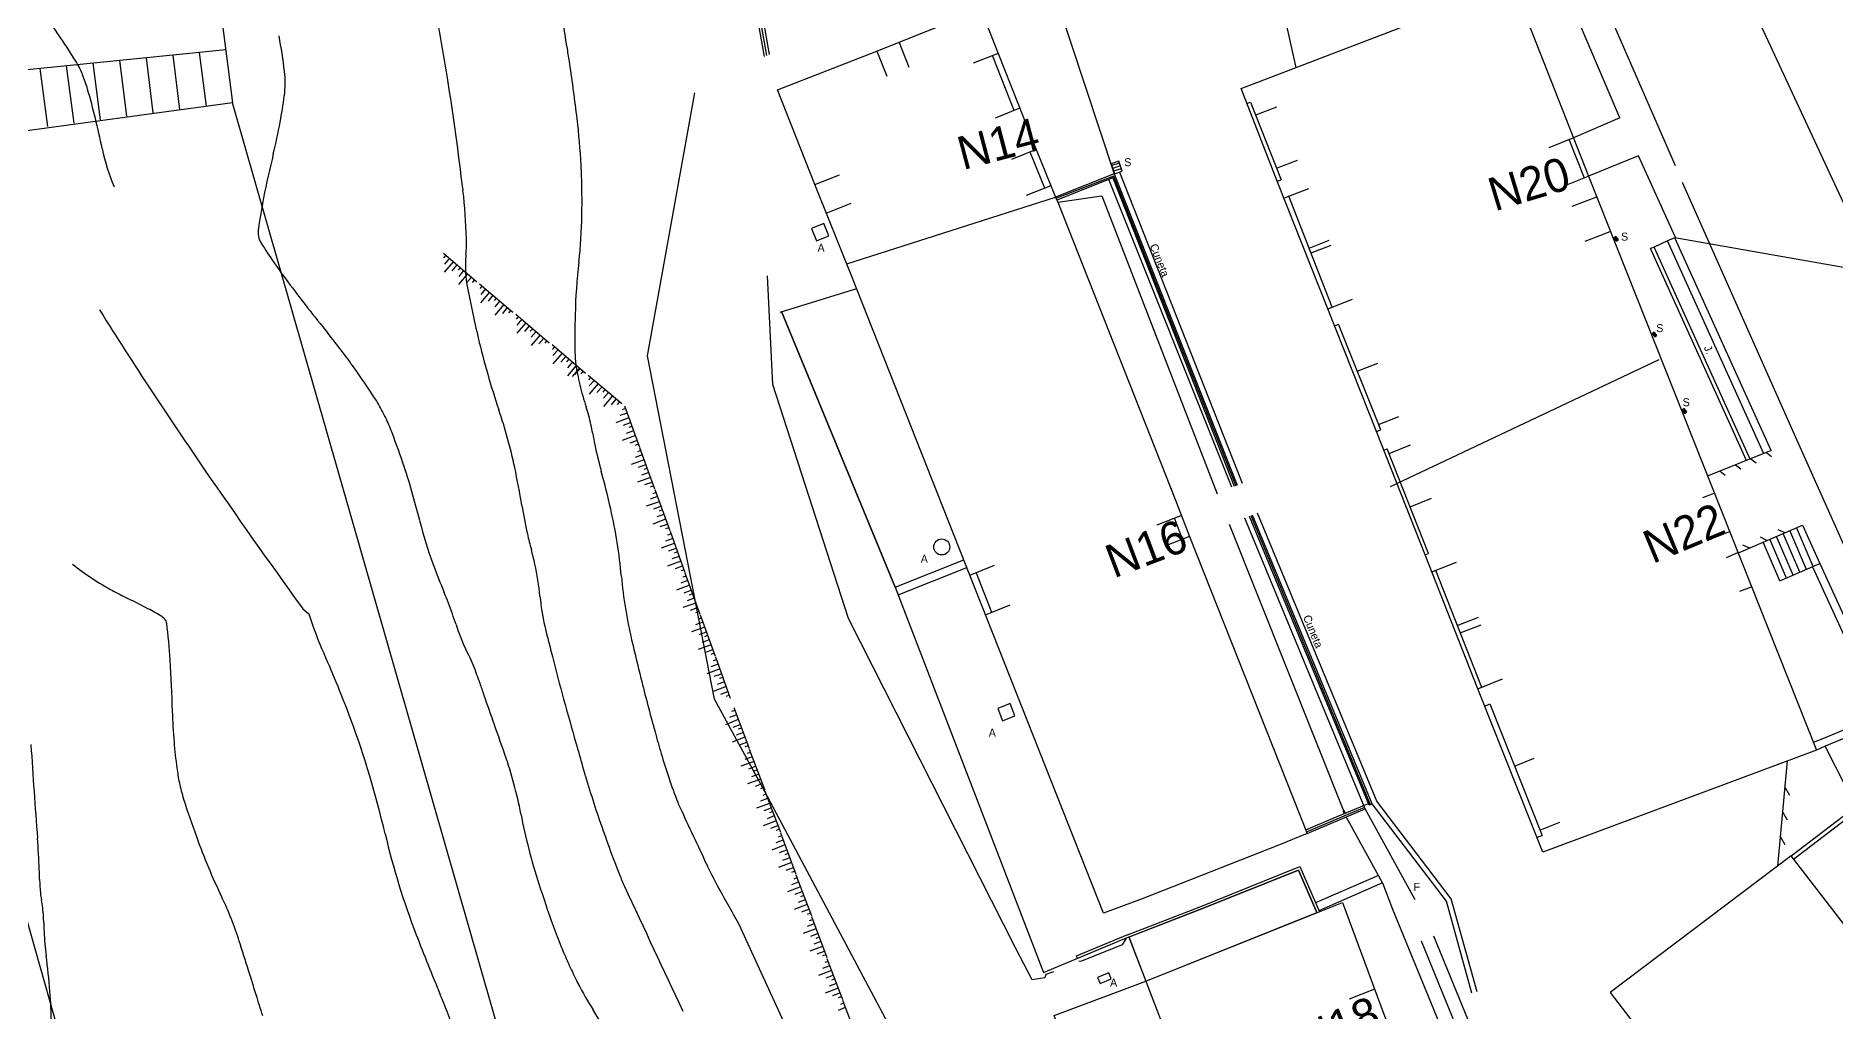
# Model space of a CAD drawing. Extents: x 0 to 560514, y 0 to 4788038.
# Drawn here: x 560130.7 to 560198.2, y 4787918.3 to 4787954.9 of the extents above; entities that cross this region are included whole.
import ezdxf

# ---------------------------------------------------------------- set-up
doc = ezdxf.new("R2010")
doc.units = 0
doc.layers.add('Nivel 7', color=7, linetype='Continuous')

msp = doc.modelspace()

# ---------------------------------------------------------------- linework, layer by layer
at = {"layer": 'Nivel 7'}
for p, q in [((560158.02, 4787954.1), (560156.38, 4787963.32)), ((560158.11, 4787954.14), (560156.5, 4787963.25)), ((560158.21, 4787954.18), (560156.58, 4787963.36)), ((560193.41, 4787959.51), (560199.06, 4787947.37)), ((560168.25, 4787958.43), (560171.14, 4787949.7)), ((560177.01, 4787957.86), (560177.95, 4787953.69)), ((560188.73, 4787957.89), (560192.17, 4787950.01)), ((560190.1, 4787951.8), (560187.89, 4787956.97)), ((560137.67, 4787955.48), (560138.07, 4787952.37)), ((560137.82, 4787954.35), (560121.64, 4787952.73)), ((560163.07, 4787954.63), (560163.44, 4787953.7)), ((560131.84, 4787953.75), (560132.12, 4787951.6)), ((560132.84, 4787953.85), (560133.11, 4787951.73)), ((560133.84, 4787953.95), (560134.1, 4787951.86)), ((560134.83, 4787954.05), (560135.09, 4787951.99)), ((560135.83, 4787954.15), (560136.09, 4787952.11)), ((560136.82, 4787954.25), (560137.08, 4787952.24)), ((560162.24, 4787954.3), (560162.61, 4787953.37)), ((560166.78, 4787954.22), (560165.85, 4787953.85)), ((560167.39, 4787952.08), (560166.57, 4787954.14)), ((560130.85, 4787953.65), (560131.13, 4787951.48)), ((560138.07, 4787952.37), (560122.25, 4787950.22)), ((560149.7, 4787911.87), (560138.07, 4787952.37)), ((560153.63, 4787942.88), (560155.41, 4787952.74)), ((560176.11, 4787952.34), (560176.25, 4787952.39)), ((560176.25, 4787952.39), (560177.39, 4787949.48)), ((560167.6, 4787952.16), (560166.67, 4787951.79)), ((560176.44, 4787951.91), (560177.23, 4787952.22)), ((560190.1, 4787951.8), (560188.36, 4787951.05)), ((560188.36, 4787951.05), (560187.43, 4787950.68)), ((560188.77, 4787949.54), (560188.2, 4787950.99)), ((560168.21, 4787950.61), (560167.29, 4787950.24)), ((560168.53, 4787949.17), (560167.99, 4787950.52)), ((560190.79, 4787950.38), (560188.92, 4787949.61)), ((560192.18, 4787947.32), (560190.79, 4787950.38)), ((560122.25, 4787950.22), (560135.17, 4787904.81)), ((560159.91, 4787949.3), (560160.83, 4787949.67)), ((560171.14, 4787949.7), (560168.93, 4787948.83)), ((560171.11, 4787949.62), (560168.95, 4787948.78)), ((560171.303, 4787950.179), (560171.019, 4787950.084)), ((560171.019, 4787950.084), (560171.146, 4787949.705)), ((560171.327, 4787950.107), (560171.043, 4787950.012)), ((560171.363, 4787950.001), (560171.078, 4787949.906)), ((560171.11, 4787949.62), (560175.7, 4787938.01)), ((560171.398, 4787949.895), (560171.114, 4787949.8)), ((560171.14, 4787949.7), (560175.75, 4787938.03)), ((560171.146, 4787949.705), (560171.43, 4787949.8)), ((560171.43, 4787949.8), (560171.303, 4787950.179)), ((560171.33, 4787949.76), (560175.93, 4787938.11)), ((560177.22, 4787949.91), (560178.01, 4787950.21)), ((560168.76, 4787949.26), (560167.83, 4787948.89)), ((560171.08, 4787949.55), (560168.98, 4787948.72)), ((560175.55, 4787937.95), (560170.94, 4787949.49)), ((560171.08, 4787949.55), (560175.64, 4787937.99)), ((560177.25, 4787949.43), (560177.39, 4787949.48)), ((560177.68, 4787948.87), (560178.43, 4787949.16)), ((560188.93, 4787949.61), (560187.99, 4787949.24)), ((560196.74, 4787939.71), (560192.44, 4787949.38)), ((560160.34, 4787948.23), (560161.27, 4787948.6)), ((560161.11, 4787946.33), (560168.93, 4787948.83)), ((560169.02, 4787948.64), (560170.67, 4787948.88)), ((560170.67, 4787948.88), (560175, 4787937.7)), ((560177.49, 4787948.79), (560177.64, 4787948.85)), ((560189.22, 4787948.83), (560188.29, 4787948.48)), ((560160.248, 4787947.846), (560159.784, 4787947.658)), ((560159.784, 4787947.658), (560159.972, 4787947.194)), ((560160.436, 4787947.382), (560160.248, 4787947.846)), ((560159.972, 4787947.194), (560160.436, 4787947.382)), ((560178.44, 4787946.92), (560179.19, 4787947.22)), ((560178.52, 4787946.74), (560179.27, 4787947.03)), ((560189.72, 4787947.53), (560188.78, 4787947.17)), ((560189.948, 4787947.353), (560189.87, 4787947.29)), ((560189.87, 4787947.29), (560189.964, 4787947.173)), ((560189.894, 4787947.261), (560189.971, 4787947.324)), ((560189.92, 4787947.228), (560189.998, 4787947.291)), ((560189.946, 4787947.196), (560190.024, 4787947.259)), ((560190.042, 4787947.236), (560189.948, 4787947.353)), ((560189.964, 4787947.173), (560190.042, 4787947.236)), ((560191.38, 4787946.96), (560191.25, 4787946.9)), ((560191.88, 4787947.19), (560191.38, 4787946.96)), ((560194.98, 4787939.01), (560191.38, 4787946.96)), ((560192.16, 4787947.31), (560191.88, 4787947.19)), ((560195.49, 4787939.21), (560191.88, 4787947.19)), ((560195.77, 4787939.33), (560192.16, 4787947.31)), ((560199.81, 4787945.96), (560192.16, 4787947.31)), ((560145.98, 4787946.73), (560147.23, 4787945.66)), ((560146.07, 4787946.65), (560145.99, 4787946.55)), ((560146.35, 4787946.41), (560146.01, 4787946.02)), ((560146.21, 4787946.54), (560146.02, 4787946.32)), ((560146.31, 4787946.07), (560146.5, 4787946.29)), ((560194.84, 4787938.96), (560191.25, 4787946.9)), ((560146.61, 4787946.19), (560146.53, 4787946.09)), ((560146.89, 4787945.95), (560146.55, 4787945.56)), ((560146.74, 4787946.08), (560146.56, 4787945.86)), ((560146.85, 4787945.62), (560147.03, 4787945.83)), ((560147.15, 4787945.73), (560147.06, 4787945.63)), ((560147.34, 4787945.58), (560148.59, 4787944.52)), ((560158.33, 4787941.8), (560158.13, 4787945.88)), ((560147.43, 4787945.51), (560147.35, 4787945.41)), ((560147.71, 4787945.27), (560147.37, 4787944.87)), ((560147.56, 4787945.39), (560147.38, 4787945.18)), ((560147.67, 4787944.93), (560147.85, 4787945.15)), ((560147.97, 4787945.05), (560147.88, 4787944.95)), ((560148.1, 4787944.94), (560147.91, 4787944.72)), ((560158.61, 4787944.52), (560161.48, 4787945.4)), ((560179.14, 4787944.64), (560180.07, 4787945.01)), ((560148.25, 4787944.81), (560147.91, 4787944.41)), ((560148.21, 4787944.47), (560148.39, 4787944.69)), ((560148.51, 4787944.59), (560148.42, 4787944.49)), ((560148.7, 4787944.44), (560149.95, 4787943.37)), ((560148.79, 4787944.36), (560148.71, 4787944.26)), ((560148.92, 4787944.25), (560148.74, 4787944.03)), ((560162.92, 4787934.21), (560158.66, 4787944.54)), ((560158.66, 4787944.54), (560162.92, 4787934.21)), ((560149.07, 4787944.12), (560148.73, 4787943.73)), ((560149.03, 4787943.79), (560149.21, 4787944)), ((560149.33, 4787943.9), (560149.24, 4787943.81)), ((560149.46, 4787943.79), (560149.27, 4787943.58)), ((560149.61, 4787943.67), (560149.27, 4787943.27)), ((560179.39, 4787944.01), (560179.55, 4787944.07)), ((560181.13, 4787940.1), (560179.55, 4787944.07)), ((560191.388, 4787943.773), (560191.31, 4787943.71)), ((560191.31, 4787943.71), (560191.404, 4787943.593)), ((560191.334, 4787943.681), (560191.411, 4787943.744)), ((560191.36, 4787943.648), (560191.438, 4787943.711)), ((560191.386, 4787943.616), (560191.464, 4787943.679)), ((560191.482, 4787943.656), (560191.388, 4787943.773)), ((560191.404, 4787943.593), (560191.482, 4787943.656)), ((560149.56, 4787943.33), (560149.75, 4787943.54)), ((560149.86, 4787943.45), (560149.78, 4787943.35)), ((560150.06, 4787943.3), (560151.31, 4787942.23)), ((560150.15, 4787943.22), (560150.06, 4787943.12)), ((560150.28, 4787943.11), (560150.09, 4787942.89)), ((560150.43, 4787942.98), (560150.09, 4787942.58)), ((560156.15, 4787930.01), (560153.63, 4787942.88)), ((560150.39, 4787942.64), (560150.57, 4787942.86)), ((560150.68, 4787942.76), (560150.6, 4787942.66)), ((560150.82, 4787942.65), (560150.63, 4787942.43)), ((560150.96, 4787942.52), (560150.63, 4787942.13)), ((560150.82, 4787942.64), (560151.26, 4787942.26)), ((560150.82, 4787942.1), (560151.09, 4787942.41)), ((560150.92, 4787942.18), (560151.11, 4787942.4)), ((560151.22, 4787942.3), (560151.14, 4787942.2)), ((560180.25, 4787942.3), (560181.02, 4787942.61)), ((560191.56, 4787942.73), (560181.48, 4787937.97)), ((560151.41, 4787942.15), (560152.67, 4787941.09)), ((560151.51, 4787942.08), (560151.42, 4787941.98)), ((560151.64, 4787941.96), (560151.45, 4787941.75)), ((560151.79, 4787941.84), (560151.45, 4787941.44)), ((560151.74, 4787941.5), (560151.93, 4787941.72)), ((560152.04, 4787941.62), (560151.96, 4787941.52)), ((560161.17, 4787933.03), (560158.33, 4787941.8)), ((560152.32, 4787941.38), (560151.98, 4787940.98)), ((560152.17, 4787941.5), (560151.99, 4787941.29)), ((560152.28, 4787941.04), (560152.46, 4787941.26)), ((560152.58, 4787941.16), (560152.5, 4787941.06)), ((560152.81, 4787940.9), (560152.69, 4787940.85)), ((560152.77, 4787941.01), (560153.33, 4787939.46)), ((560192.508, 4787940.903), (560192.43, 4787940.84)), ((560192.454, 4787940.811), (560192.531, 4787940.874)), ((560192.602, 4787940.786), (560192.508, 4787940.903)), ((560152.94, 4787940.55), (560152.45, 4787940.37)), ((560152.87, 4787940.73), (560152.6, 4787940.64)), ((560152.74, 4787940.28), (560153, 4787940.38)), ((560153.05, 4787940.23), (560152.93, 4787940.19)), ((560181.05, 4787940.3), (560181.81, 4787940.61)), ((560192.43, 4787940.84), (560192.524, 4787940.723)), ((560192.48, 4787940.778), (560192.558, 4787940.841)), ((560192.506, 4787940.746), (560192.584, 4787940.809)), ((560192.524, 4787940.723), (560192.602, 4787940.786)), ((560153.18, 4787939.89), (560152.69, 4787939.71)), ((560153.11, 4787940.07), (560152.84, 4787939.97)), ((560152.98, 4787939.62), (560153.24, 4787939.71)), ((560153.29, 4787939.57), (560153.17, 4787939.52)), ((560180.97, 4787940.04), (560181.13, 4787940.1)), ((560181.44, 4787939.22), (560182.24, 4787939.54)), ((560200.03, 4787932.35), (560196.74, 4787939.71)), ((560153.51, 4787938.98), (560153.02, 4787938.81)), ((560153.44, 4787939.17), (560153.17, 4787939.07)), ((560153.38, 4787939.33), (560153.26, 4787939.28)), ((560153.34, 4787939.44), (560153.9, 4787937.89)), ((560181.24, 4787939.34), (560181.37, 4787939.39)), ((560182.92, 4787935.47), (560181.37, 4787939.39)), ((560195.77, 4787939.33), (560193.41, 4787938.38)), ((560195.01, 4787939.02), (560195.21, 4787938.87)), ((560195.59, 4787939.25), (560195.78, 4787939.1)), ((560153.75, 4787938.32), (560153.26, 4787938.14)), ((560153.3, 4787938.71), (560153.57, 4787938.81)), ((560153.68, 4787938.5), (560153.41, 4787938.4)), ((560153.62, 4787938.66), (560153.5, 4787938.62)), ((560193.86, 4787938.56), (560194.05, 4787938.41)), ((560194.43, 4787938.79), (560194.63, 4787938.64)), ((560153.54, 4787938.05), (560153.81, 4787938.14)), ((560153.86, 4787938), (560153.74, 4787937.96)), ((560154.01, 4787937.6), (560153.74, 4787937.5)), ((560153.95, 4787937.76), (560153.83, 4787937.71)), ((560153.91, 4787937.87), (560154.47, 4787936.33)), ((560182.23, 4787937.22), (560183.03, 4787937.54)), ((560193.66, 4787937.73), (560193.19, 4787937.55)), ((560154.07, 4787937.41), (560153.59, 4787937.24)), ((560153.87, 4787937.14), (560154.14, 4787937.24)), ((560154.25, 4787936.93), (560153.98, 4787936.84)), ((560154.19, 4787937.1), (560154.07, 4787937.05)), ((560173.66, 4787936.89), (560172.73, 4787936.53)), ((560180.7, 4787926.03), (560176.21, 4787936.86)), ((560180.75, 4787926.05), (560176.27, 4787936.88)), ((560180.81, 4787926.08), (560176.32, 4787936.91)), ((560180.98, 4787926.18), (560176.51, 4787936.98)), ((560154.31, 4787936.75), (560153.83, 4787936.57)), ((560154.11, 4787936.48), (560154.38, 4787936.57)), ((560154.43, 4787936.43), (560154.31, 4787936.39)), ((560154.52, 4787936.19), (560154.39, 4787936.15)), ((560154.48, 4787936.3), (560155.04, 4787934.76)), ((560173.7, 4787936), (560173.4, 4787936.79)), ((560179.78, 4787925.72), (560175.46, 4787936.55)), ((560180.54, 4787925.89), (560176.03, 4787936.79)), ((560194.23, 4787936.29), (560193.76, 4787936.11)), ((560194.54, 4787935.5), (560196.94, 4787936.53)), ((560196.02, 4787936.37), (560196.28, 4787936.25)), ((560196.85, 4787934.77), (560196.22, 4787936.22)), ((560197.1, 4787934.87), (560196.47, 4787936.33)), ((560197.35, 4787934.98), (560196.72, 4787936.44)), ((560196.94, 4787936.53), (560197.6, 4787935.09)), ((560154.64, 4787935.85), (560154.15, 4787935.67)), ((560154.58, 4787936.03), (560154.31, 4787935.93)), ((560154.44, 4787935.57), (560154.71, 4787935.67)), ((560154.76, 4787935.53), (560154.63, 4787935.48)), ((560173.96, 4787936.1), (560173.03, 4787935.74)), ((560182.79, 4787935.42), (560182.92, 4787935.47)), ((560194.51, 4787935.49), (560194.08, 4787935.31)), ((560194.7, 4787935.8), (560194.96, 4787935.68)), ((560195.36, 4787936.09), (560195.62, 4787935.96)), ((560196.09, 4787934.44), (560195.47, 4787935.9)), ((560196.34, 4787934.55), (560195.72, 4787936)), ((560196.59, 4787934.66), (560195.97, 4787936.11)), ((560154.88, 4787935.18), (560154.39, 4787935)), ((560154.82, 4787935.36), (560154.55, 4787935.27)), ((560154.68, 4787934.91), (560154.95, 4787935.01)), ((560155, 4787934.86), (560154.88, 4787934.82)), ((560162.92, 4787934.21), (560165.5, 4787935.23)), ((560163.03, 4787933.92), (560165.61, 4787934.94)), ((560165.72, 4787934.66), (560166.65, 4787935.03)), ((560183.04, 4787934.78), (560183.97, 4787935.15)), ((560183.18, 4787934.84), (560184.91, 4787930.46)), ((560196.09, 4787934.44), (560197.6, 4787935.09)), ((560197.32, 4787934.97), (560199.86, 4787929.42)), ((560197.6, 4787935.09), (560200.03, 4787929.77)), ((560155.21, 4787934.28), (560154.72, 4787934.1)), ((560155.14, 4787934.46), (560154.88, 4787934.36)), ((560155.09, 4787934.62), (560154.96, 4787934.58)), ((560155.04, 4787934.74), (560155.6, 4787933.19)), ((560162.92, 4787934.21), (560168.48, 4787919.76)), ((560165.96, 4787934.75), (560166.54, 4787933.27)), ((560195.02, 4787934.21), (560194.58, 4787934.04)), ((560155.45, 4787933.61), (560154.96, 4787933.44)), ((560155.01, 4787934), (560155.27, 4787934.1)), ((560155.38, 4787933.8), (560155.12, 4787933.7)), ((560155.33, 4787933.96), (560155.2, 4787933.91)), ((560155.25, 4787933.34), (560155.51, 4787933.44)), ((560166.31, 4787933.17), (560167.24, 4787933.54)), ((560140.93, 4787933.21), (560140.93, 4787933.21)), ((560140.93, 4787933.21), (560140.93, 4787933.21)), ((560155.57, 4787933.29), (560155.44, 4787933.25)), ((560155.71, 4787932.89), (560155.44, 4787932.79)), ((560155.65, 4787933.05), (560155.53, 4787933.01)), ((560155.61, 4787933.17), (560156.17, 4787931.62)), ((560167.43, 4787920.68), (560161.17, 4787933.03)), ((560184, 4787932.77), (560184.79, 4787933.08)), ((560184.11, 4787932.49), (560184.9, 4787932.8)), ((560155.78, 4787932.71), (560155.29, 4787932.53)), ((560155.58, 4787932.43), (560155.84, 4787932.53)), ((560155.95, 4787932.23), (560155.68, 4787932.13)), ((560155.89, 4787932.39), (560155.77, 4787932.34)), ((560156.02, 4787932.04), (560155.53, 4787931.87)), ((560155.82, 4787931.77), (560156.08, 4787931.87)), ((560156.13, 4787931.73), (560156.01, 4787931.68)), ((560156.22, 4787931.48), (560156.1, 4787931.44)), ((560156.18, 4787931.6), (560156.74, 4787930.05)), ((560156.35, 4787931.14), (560155.86, 4787930.96)), ((560156.28, 4787931.32), (560156.01, 4787931.22)), ((560156.14, 4787930.87), (560156.41, 4787930.96)), ((560156.46, 4787930.82), (560156.34, 4787930.78)), ((560184.77, 4787930.4), (560185.7, 4787930.77)), ((560156.59, 4787930.48), (560156.1, 4787930.3)), ((560156.52, 4787930.66), (560156.25, 4787930.56)), ((560156.38, 4787930.2), (560156.65, 4787930.3)), ((560156.7, 4787930.16), (560156.58, 4787930.11)), ((560158.05, 4787926.52), (560156.15, 4787930.01)), ((560156.98, 4787929.42), (560156.71, 4787929.32)), ((560156.91, 4787929.58), (560156.79, 4787929.54)), ((560156.87, 4787929.7), (560157.45, 4787928.16)), ((560167.231, 4787929.844), (560166.766, 4787929.661)), ((560166.766, 4787929.661), (560166.949, 4787929.196)), ((560166.949, 4787929.196), (560167.414, 4787929.379)), ((560167.414, 4787929.379), (560167.231, 4787929.844)), ((560185.03, 4787929.75), (560185.22, 4787929.83)), ((560185.22, 4787929.83), (560187.18, 4787924.9)), ((560199.86, 4787929.42), (560197.67, 4787928.51)), ((560157.04, 4787929.24), (560156.56, 4787929.05)), ((560156.85, 4787928.96), (560157.11, 4787929.06)), ((560157.23, 4787928.76), (560156.96, 4787928.66)), ((560157.16, 4787928.92), (560157.04, 4787928.88)), ((560200.03, 4787929.16), (560197.79, 4787928.24)), ((560157.29, 4787928.58), (560156.81, 4787928.4)), ((560157.09, 4787928.3), (560157.36, 4787928.4)), ((560157.41, 4787928.26), (560157.29, 4787928.22)), ((560157.45, 4787928.13), (560158.04, 4787926.59)), ((560197.67, 4787928.51), (560197.35, 4787928.38)), ((560197.79, 4787928.24), (560197.47, 4787928.1)), ((560198.94, 4787925.98), (560197.79, 4787928.24)), ((560157.63, 4787927.67), (560157.14, 4787927.49)), ((560157.56, 4787927.85), (560157.29, 4787927.75)), ((560157.5, 4787928.01), (560157.37, 4787927.97)), ((560157.43, 4787927.4), (560157.69, 4787927.5)), ((560186.14, 4787927.5), (560186.88, 4787927.8)), ((560196.37, 4787927.69), (560196.01, 4787923.75)), ((560157.88, 4787927.01), (560157.39, 4787926.83)), ((560157.81, 4787927.19), (560157.54, 4787927.09)), ((560157.75, 4787927.35), (560157.62, 4787927.31)), ((560157.68, 4787926.74), (560157.94, 4787926.84)), ((560158, 4787926.69), (560157.87, 4787926.65)), ((560196.47, 4787926.4), (560196.28, 4787926.72)), ((560158.21, 4787926.1), (560157.72, 4787925.92)), ((560158.14, 4787926.28), (560157.87, 4787926.18)), ((560158.08, 4787926.45), (560157.96, 4787926.4)), ((560158.04, 4787926.56), (560158.62, 4787925.02)), ((560163.41, 4787916.44), (560158.05, 4787926.52)), ((560179.35, 4787925.54), (560180.67, 4787926.09)), ((560180.75, 4787926.05), (560180.7, 4787926.03)), ((560180.81, 4787926.08), (560180.75, 4787926.05)), ((560183.59, 4787922.43), (560180.81, 4787926.08)), ((560183.77, 4787922.52), (560180.98, 4787926.18)), ((560158.46, 4787925.44), (560157.97, 4787925.26)), ((560158.01, 4787925.83), (560158.27, 4787925.93)), ((560158.39, 4787925.63), (560158.12, 4787925.52)), ((560158.33, 4787925.79), (560158.21, 4787925.74)), ((560178.32, 4787925.11), (560179.35, 4787925.54)), ((560178.35, 4787925.03), (560180.08, 4787925.77)), ((560178.37, 4787924.97), (560180.11, 4787925.71)), ((560179.73, 4787925.81), (560179.74, 4787925.82)), ((560179.76, 4787925.71), (560179.73, 4787925.81)), ((560179.74, 4787925.82), (560179.74, 4787925.85)), ((560179.74, 4787925.85), (560179.79, 4787925.72)), ((560179.78, 4787925.72), (560179.76, 4787925.71)), ((560179.79, 4787925.72), (560179.78, 4787925.72)), ((560179.79, 4787925.72), (560179.79, 4787925.72)), ((560181.2, 4787923.12), (560179.83, 4787925.59)), ((560180.08, 4787925.77), (560180.51, 4787925.94)), ((560180.11, 4787925.71), (560180.54, 4787925.89)), ((560182.42, 4787922.49), (560180.54, 4787925.89)), ((560187.09, 4787925.1), (560187.84, 4787925.4)), ((560196.38, 4787925.47), (560196.2, 4787925.79)), ((560196.52, 4787924.13), (560198.94, 4787925.98)), ((560196.61, 4787924.01), (560199.04, 4787925.87)), ((560158.26, 4787925.17), (560158.52, 4787925.27)), ((560158.72, 4787924.72), (560158.45, 4787924.62)), ((560158.58, 4787925.13), (560158.46, 4787925.08)), ((560158.66, 4787924.88), (560158.54, 4787924.83)), ((560158.62, 4787924.99), (560159.2, 4787923.45)), ((560186.99, 4787924.83), (560187.18, 4787924.9)), ((560196.3, 4787924.55), (560196.11, 4787924.87)), ((560158.79, 4787924.54), (560158.3, 4787924.35)), ((560158.59, 4787924.26), (560158.86, 4787924.36)), ((560158.97, 4787924.06), (560158.7, 4787923.96)), ((560158.91, 4787924.22), (560158.79, 4787924.17)), ((560159.04, 4787923.88), (560158.55, 4787923.69)), ((560158.84, 4787923.6), (560159.11, 4787923.7)), ((560159.16, 4787923.56), (560159.04, 4787923.51)), ((560159.24, 4787923.31), (560159.12, 4787923.26)), ((560159.2, 4787923.42), (560159.78, 4787921.88)), ((560174.32, 4787922.21), (560178.09, 4787923.73)), ((560178.04, 4787923.6), (560174.35, 4787922.12)), ((560174.35, 4787922.12), (560178.04, 4787923.6)), ((560178.04, 4787923.6), (560178.73, 4787922.01)), ((560178.73, 4787922.01), (560178.04, 4787923.6)), ((560178.09, 4787923.73), (560178.83, 4787922.04)), ((560181.04, 4787923.4), (560178.68, 4787922.37)), ((560159.37, 4787922.97), (560158.89, 4787922.78)), ((560159.3, 4787923.15), (560159.04, 4787923.05)), ((560159.17, 4787922.69), (560159.44, 4787922.79)), ((560159.49, 4787922.65), (560159.37, 4787922.6)), ((560181.2, 4787923.12), (560178.81, 4787922.07)), ((560181.2, 4787923.12), (560181.57, 4787922.14)), ((560159.62, 4787922.31), (560159.14, 4787922.12)), ((560159.55, 4787922.49), (560159.29, 4787922.39)), ((560159.42, 4787922.03), (560159.69, 4787922.13)), ((560159.74, 4787921.99), (560159.62, 4787921.94)), ((560171.63, 4787921.17), (560174.32, 4787922.21)), ((560171.67, 4787921.08), (560174.35, 4787922.12)), ((560174.35, 4787922.12), (560171.69, 4787921.09)), ((560172.32, 4787919.43), (560178.73, 4787922.01)), ((560181.57, 4787922.14), (560183.88, 4787916.51)), ((560184.55, 4787918.98), (560183.59, 4787922.43)), ((560184.74, 4787919.03), (560183.77, 4787922.52)), ((560157.05, 4787921.6), (560160.1, 4787914.97)), ((560159.95, 4787921.4), (560159.47, 4787921.22)), ((560159.89, 4787921.58), (560159.62, 4787921.48)), ((560159.82, 4787921.74), (560159.7, 4787921.7)), ((560159.78, 4787921.86), (560160.36, 4787920.32)), ((560160.2, 4787920.74), (560159.72, 4787920.56)), ((560159.76, 4787921.12), (560160.02, 4787921.22)), ((560160.14, 4787920.92), (560159.87, 4787920.82)), ((560160.07, 4787921.08), (560159.95, 4787921.04)), ((560168.06, 4787919.49), (560167.43, 4787920.68)), ((560168.48, 4787919.76), (560171.69, 4787921.1)), ((560169.72, 4787920.38), (560171.65, 4787921.19)), ((560171.43, 4787920.8), (560169.91, 4787920.18)), ((560171.58, 4787921.05), (560171.43, 4787920.8)), ((560171.69, 4787921.1), (560172.32, 4787919.43)), ((560171.69, 4787921.09), (560172.32, 4787919.43)), ((560184.37, 4787916.75), (560182.66, 4787920.93)), ((560184.82, 4787916.97), (560183.12, 4787921.12)), ((560160, 4787920.46), (560160.27, 4787920.56)), ((560160.32, 4787920.42), (560160.2, 4787920.38)), ((560160.47, 4787920.01), (560160.2, 4787919.91)), ((560160.41, 4787920.17), (560160.28, 4787920.13)), ((560160.36, 4787920.29), (560160.95, 4787918.75)), ((560169.76, 4787920.29), (560169.72, 4787920.38)), ((560169.91, 4787920.18), (560169.81, 4787920.17)), ((560160.54, 4787919.83), (560160.05, 4787919.65)), ((560160.34, 4787919.56), (560160.6, 4787919.66)), ((560160.72, 4787919.35), (560160.45, 4787919.25)), ((560160.66, 4787919.52), (560160.53, 4787919.47)), ((560168.53, 4787919.56), (560168.06, 4787919.49)), ((560168.57, 4787919.68), (560168.53, 4787919.56)), ((560168.86, 4787919.79), (560168.57, 4787919.68)), ((560170.928, 4787919.753), (560170.514, 4787919.577)), ((560170.514, 4787919.577), (560170.612, 4787919.347)), ((560170.612, 4787919.347), (560171.026, 4787919.523)), ((560171.026, 4787919.523), (560170.928, 4787919.753)), ((560172.32, 4787919.43), (560175.15, 4787912.1)), ((560160.79, 4787919.17), (560160.3, 4787918.99)), ((560160.59, 4787918.9), (560160.85, 4787919)), ((560160.91, 4787918.85), (560160.78, 4787918.81)), ((560160.99, 4787918.61), (560160.87, 4787918.56)), ((560160.95, 4787918.72), (560161.53, 4787917.18)), ((560180.9, 4787919.13), (560179.95, 4787918.76)), ((560161.05, 4787918.45), (560160.78, 4787918.34))]:
    msp.add_line(p, q, dxfattribs=at)
for points in [[(560197.47, 4787928.1), (560187.21, 4787924.27), (560184.77, 4787930.4), (560182.79, 4787935.42), (560180.97, 4787940.04), (560179.14, 4787944.64), (560177.25, 4787949.43), (560175.89, 4787952.9), (560186.1, 4787956.82), (560188.92, 4787949.61), (560197.47, 4787928.1)], [(560179.31, 4787944.71), (560177.68, 4787948.87), (560177.64, 4787948.85)], [(560200.03, 4787919.58), (560196.52, 4787924.13), (560189.73, 4787919.01), (560197.66, 4787908.68), (560199.79, 4787910.29), (560200.02, 4787909.98)]]:
    msp.add_lwpolyline(points, dxfattribs=at)
for points in [[(560158.51, 4787952.85), (560162.24, 4787954.3), (560166.13, 4787955.86), (560166.78, 4787954.22), (560168.21, 4787950.61), (560168.93, 4787948.83), (560169.02, 4787948.64), (560173.44, 4787937.47), (560173.96, 4787936.1), (560178.37, 4787924.97), (560177.33, 4787924.55), (560172.18, 4787922.52), (560170.74, 4787921.98), (560165.72, 4787934.66), (560161.3, 4787945.86), (560159.91, 4787949.3)], [(560168.89, 4787918.15), (560172.32, 4787919.43), (560179.69, 4787922.39), (560181.24, 4787918.2), (560182.56, 4787914.98), (560175.15, 4787912.1), (560171.58, 4787910.69)]]:
    msp.add_lwpolyline(points, close=True, dxfattribs=at)
msp.add_circle((560164.669, 4787935.713), 0.3, dxfattribs=at)
for centre, radius, start, end in [((559997.802, 4787929.817), 154.792, 9.13689, 10.14758), ((560073.584, 4787941.818), 73.452, 8.99873, 11.76689), ((560092.839, 4787928.751), 46.725, 32.77507, 35.83746), ((560113.751, 4787950.21), 26.483, 7.23521, 10.13835), ((560088.919, 4787944.472), 62.504, 8.61092, 9.13689), ((560128.933, 4787951.989), 3.798, 22.01865, 32.77502), ((560088.916, 4787944.471), 62.507, 6.7124, 8.61091), ((560127.184, 4787951.282), 5.683, 16.33991, 22.0186), ((560136.173, 4787953.14), 3.877, 352.43057, 359.0022), ((560136.752, 4787953.13), 3.298, 359.00208, 7.23515), ((560040.448, 4787936.571), 107.002, 6.71246, 8.99872), ((560110.392, 4787946.359), 23.183, 13.52911, 16.3399), ((560120.333, 4787955.245), 19.856, 349.52803, 352.43048), ((560100.132, 4787943.89), 33.736, 11.55972, 13.52904), ((560123.423, 4787948.533), 27.762, 3.07419, 6.7124), ((560118.977, 4787955.496), 21.235, 346.25066, 349.52798), ((560140.306, 4787952.108), 7.27, 191.56466, 203.47329), ((560179.411, 4787940.709), 40.982, 166.25076, 168.60966), ((560128.567, 4787948.809), 22.611, 0.91522, 3.07406), ((560127.721, 4787946.842), 19.126, 1.30305, 6.71238), ((560118.883, 4787948.654), 32.296, 359.10885, 0.91523), ((560156.627, 4787945.299), 17.74, 168.60966, 172.42956), ((560139.97, 4787947.512), 0.937, 172.42954, 189.1052), ((560133.368, 4787948.429), 17.809, 353.44346, 359.10886), ((560139.729, 4787947.474), 0.692, 189.10519, 212.83218), ((560161.286, 4787961.384), 26.348, 212.83211, 216.65201), ((560143.879, 4787947.012), 2.968, 353.44353, 359.10892), ((560108.945, 4787946.415), 37.907, 0.91523, 1.30301), ((560145.1, 4787946.993), 1.747, 359.10929, 0.91568), ((560149.067, 4787946.283), 2.263, 178.46998, 180.9139), ((560158.083, 4787946.427), 11.28, 180.9144, 182.00897), ((560150.573, 4787946.242), 3.77, 173.44355, 178.47034), ((560173.53, 4787943.813), 22.617, 173.44359, 178.47037), ((560185.664, 4787979.522), 56.733, 216.65192, 219.11417), ((560150.323, 4787946.154), 3.516, 182.00885, 190.89647), ((560192.47, 4787954.268), 46.436, 190.89644, 193.33966), ((560277.491, 4788035.308), 170.531, 212.13381, 214.56009), ((560183.548, 4787943.545), 32.638, 178.47038, 180.91429), ((560121.848, 4787927.635), 25.514, 35.44225, 39.11414), ((560176.709, 4787950.53), 30.238, 193.33959, 198.64904), ((560154.812, 4787943.087), 3.899, 180.91432, 187.98902), ((560117.477, 4787924.524), 30.88, 32.83305, 35.44218), ((560157.822, 4787943.509), 6.939, 187.98889, 190.89638), ((560160.657, 4787944.055), 9.826, 190.89641, 193.33964), ((560160.086, 4787943.92), 9.239, 193.33961, 198.64906), ((560138.191, 4787937.89), 6.228, 27.021, 32.83299), ((560129.566, 4787934.62), 19.517, 12.03895, 18.64905), ((560145.682, 4787939.058), 5.963, 12.03891, 18.64901), ((560138.095, 4787937.84), 6.336, 21.35616, 27.0211), ((560142.175, 4787938.31), 9.549, 9.99687, 12.03906), ((560116.182, 4787929.272), 29.865, 18.74764, 21.35609), ((560166.691, 4787942.632), 15.344, 189.99683, 191.60773), ((560166.45, 4787942.582), 15.098, 191.60781, 195.50607), ((560120.407, 4787930.706), 25.403, 13.65392, 18.74759), ((560356.184, 4788089.513), 266.086, 214.56006, 215.90443), ((560118.305, 4787932.219), 31.032, 9.36998, 12.03893), ((560122.781, 4787930.467), 30.22, 12.75092, 15.50602), ((560166.027, 4787940.093), 17.336, 189.37001, 192.94108), ((560133.343, 4787932.857), 19.391, 5.17888, 12.75086), ((560159.359, 4787940.169), 14.683, 193.65394, 200.35541), ((560166.348, 4787940.167), 17.666, 192.94122, 194.93323), ((560135.058, 4787931.822), 14.718, 12.75078, 14.93323), ((560138.655, 4787943.426), 10.639, 231.76357, 241.44698), ((560171.705, 4787944.749), 27.85, 200.35541, 202.70033), ((560140.455, 4787933.043), 9.185, 5.17888, 12.75086), ((560169.691, 4787936.152), 17.107, 185.17892, 193.24124), ((560140.381, 4787946.6), 14.252, 241.44887, 244.04976), ((560123.4, 4787911.706), 24.554, 62.06831, 64.04977), ((560141.455, 4787934.05), 0.987, 215.90443, 238.11626), ((560131.815, 4787928.063), 15.388, 19.54548, 22.70022), ((560157.672, 4787934.604), 8.103, 185.17894, 193.24126), ((560130.824, 4787925.709), 8.705, 58.11695, 62.06836), ((560135.14, 4787932.648), 0.534, 42.11642, 58.11692), ((560135.336, 4787932.825), 0.27, 7.46495, 42.1168), ((560115.632, 4787930.243), 20.143, 3.51336, 7.46455), ((560140.937, 4787933.218), 0.00726, 241.47891, 244.43154), ((560140.932, 4787933.207), 0.00435, 58.0427, 61.99411), ((560140.929, 4787933.2), 0.0125, 62.09844, 63.81201), ((560140.925, 4787933.21), 0.0101, 3.56255, 7.51373), ((560140.935, 4787933.211), 0.000135, 6.99959, 41.65166), ((560140.934, 4787933.211), 0.000265, 42.49198, 58.49248), ((560140.944, 4787933.21), 0.00936, 180.32382, 185.03676), ((560140.909, 4787933.209), 0.0258, 1.74669, 3.45843), ((560140.981, 4787933.215), 0.0464, 187.49072, 188.2225), ((560140.939, 4787933.209), 0.00414, 184.93565, 187.38736), ((560140.947, 4787933.21), 0.0125, 188.19422, 197.5166), ((560141.108, 4787933.26), 0.181, 197.52041, 199.9728), ((560141.049, 4787933.239), 0.119, 199.97418, 204.68391), ((560140.866, 4787933.154), 0.0835, 18.97649, 25.67521), ((560140.92, 4787933.172), 0.0266, 17.39927, 18.97671), ((560144.786, 4787934.383), 4.024, 197.39792, 197.52626), ((560153.823, 4787937.238), 13.502, 197.52854, 204.1833), ((560131.599, 4787927.986), 15.618, 17.98542, 19.54544), ((560157.082, 4787936.259), 11.174, 197.98533, 199.82975), ((560152.125, 4787934.471), 5.905, 199.82978, 207.77306), ((560189.287, 4787942.043), 40.581, 193.24124, 193.89074), ((560245.332, 4787955.903), 98.314, 193.89081, 194.30816), ((560280.532, 4787962.233), 130.975, 193.24128, 193.89079), ((560087.405, 4787928.51), 48.423, 1.23719, 3.51336), ((560106.228, 4787915.864), 38.672, 20.2525, 24.18329), ((560142.465, 4787929.384), 5.013, 19.15114, 27.77306), ((560234.459, 4787953.13), 87.094, 194.30814, 195.39286), ((560114.849, 4787919.793), 34.247, 18.60263, 19.15107), ((560210.867, 4787945.005), 59.211, 193.89085, 194.85685), ((560210.698, 4787952.055), 66.886, 198.60286, 198.99522), ((560211.503, 4787952.332), 67.737, 198.99522, 199.92409), ((560153.405, 4787929.935), 17.593, 181.23719, 185.01379), ((560363.776, 4787988.733), 221.222, 195.39291, 195.83363), ((560264.999, 4787959.365), 115.215, 194.85687, 195.39292), ((560108.747, 4787916.794), 35.987, 13.1078, 20.25256), ((560043.918, 4787891.588), 110.517, 19.19693, 19.92412), ((560222.799, 4787947.746), 71.445, 195.39288, 196.07356), ((560419.06, 4787946.62), 289.126, 183.63215, 184.3291), ((560158.583, 4787930.39), 22.791, 185.0139, 187.46561), ((560363.658, 4787988.7), 221.099, 195.83368, 196.07364), ((560143.574, 4787928.423), 7.653, 187.46554, 191.69693), ((560133.286, 4787922.704), 15.887, 10.90161, 19.19693), ((560192.947, 4787939.512), 43.444, 196.07361, 198.82803), ((560172.955, 4787933.385), 19.573, 196.07366, 198.82808), ((560142.133, 4787928.125), 6.182, 191.69703, 197.51977), ((560174.86, 4787934.034), 21.586, 198.82801, 201.4509), ((560169.449, 4787936.748), 34.826, 197.51982, 199.97221), ((560158.172, 4787927.477), 3.656, 201.45112, 204.90923), ((560170.571, 4787929.885), 22.083, 190.90166, 197.93583), ((560197.174, 4787940.953), 47.91, 198.82807, 201.45096), ((560521.906, 4788096.387), 404.696, 204.90909, 205.23774), ((560098.617, 4787922.362), 32.234, 2.24175, 4.32909), ((560160.234, 4787933.399), 25.022, 199.97224, 205.64611), ((560171.053, 4787931.302), 27.985, 193.10784, 201.21135), ((560102.124, 4787922.499), 28.724, 1.51046, 2.24178), ((560160.136, 4787926.4), 8.115, 201.45093, 204.90904), ((560170.962, 4787930.963), 16.717, 205.23769, 208.34431), ((560140.999, 4787923.524), 10.164, 181.51039, 182.73995), ((560134.993, 4787923.237), 4.152, 182.73988, 190.52315), ((560206.953, 4787941.661), 60.323, 197.93584, 199.51534), ((560967.448, 4788301.297), 898.228, 204.909106, 205.237753), ((560204.328, 4787948.962), 54.629, 208.34427, 210.06265), ((560126.171, 4787921.598), 4.821, 3.30146, 10.52315), ((560126.313, 4787917.113), 12.607, 17.64925, 25.6461), ((560124.818, 4787921.52), 6.177, 0.96268, 3.30141), ((560141.786, 4787921.805), 10.794, 180.96268, 182.73193), ((560141.581, 4787921.795), 10.588, 182.73193, 187.62631), ((560164.649, 4787926.667), 15.441, 199.5153, 202.6375), ((559656.181, 4787767.533), 505.96, 17.51884, 17.64925), ((560254.586, 4787963.721), 117.59, 201.21133, 202.39368), ((560171.565, 4787929.551), 22.934, 202.63744, 204.22244), ((560108.05, 4787917.306), 23.242, 4.32326, 7.62625), ((560171.733, 4787929.627), 23.119, 204.22254, 205.80113), ((559800.935, 4787813.226), 354.166, 17.36308, 17.51892), ((560161.012, 4787924.444), 11.21, 205.80126, 207.0613), ((560161.011, 4787924.444), 11.21, 207.06131, 212.88016), ((560112.868, 4787917.67), 18.41, 356.79046, 4.32328), ((559739.854, 4787794.128), 418.162, 17.25067, 17.36297), ((560086.813, 4787894.592), 63.868, 20.78935, 22.3936), ((560144.968, 4787914.073), 7.893, 24.44187, 32.88024)]:
    msp.add_arc(centre, radius, start, end, dxfattribs=at)

# ---------------------------------------------------------------- texts
for s, height, rotation, p in [('N14', 1.25, 14.74962, (560165.46, 4787949.84)), ('S', 0.3, 359.85486, (560171.51, 4787949.99)), ('N20', 1.25, 16.80137, (560185.4, 4787948.29)), ('A', 0.3, 359.85486, (560160.01, 4787946.78)), ('Cuneta', 0.3, 291.62369, (560172.46, 4787947.01)), ('S', 0.3, 359.85486, (560190.14, 4787947.2)), ('S', 0.3, 359.85486, (560191.46, 4787943.77)), ('J.', 0.29, 294.44901, (560193.24, 4787943.19)), ('S', 0.3, 359.85486, (560192.45, 4787940.99)), ('N22', 1.25, 22.63813, (560191.32, 4787935.07)), ('N16', 1.25, 20.75433, (560171.12, 4787934.53)), ('A', 0.3, 359.85486, (560163.88, 4787935.12)), ('Cuneta', 0.3, 292.27144, (560178.21, 4787933.09)), ('A', 0.3, 359.85486, (560166.43, 4787928.6)), ('F', 0.3, 359.85486, (560182.36, 4787922.82)), ('A', 0.3, 359.85486, (560170.98, 4787919.23)), ('N18', 1.25, 22.54708, (560178.39, 4787916.58))]:
    msp.add_text(s, height=height, rotation=rotation, dxfattribs=at).set_placement(p)

doc.saveas('drawing.dxf')
